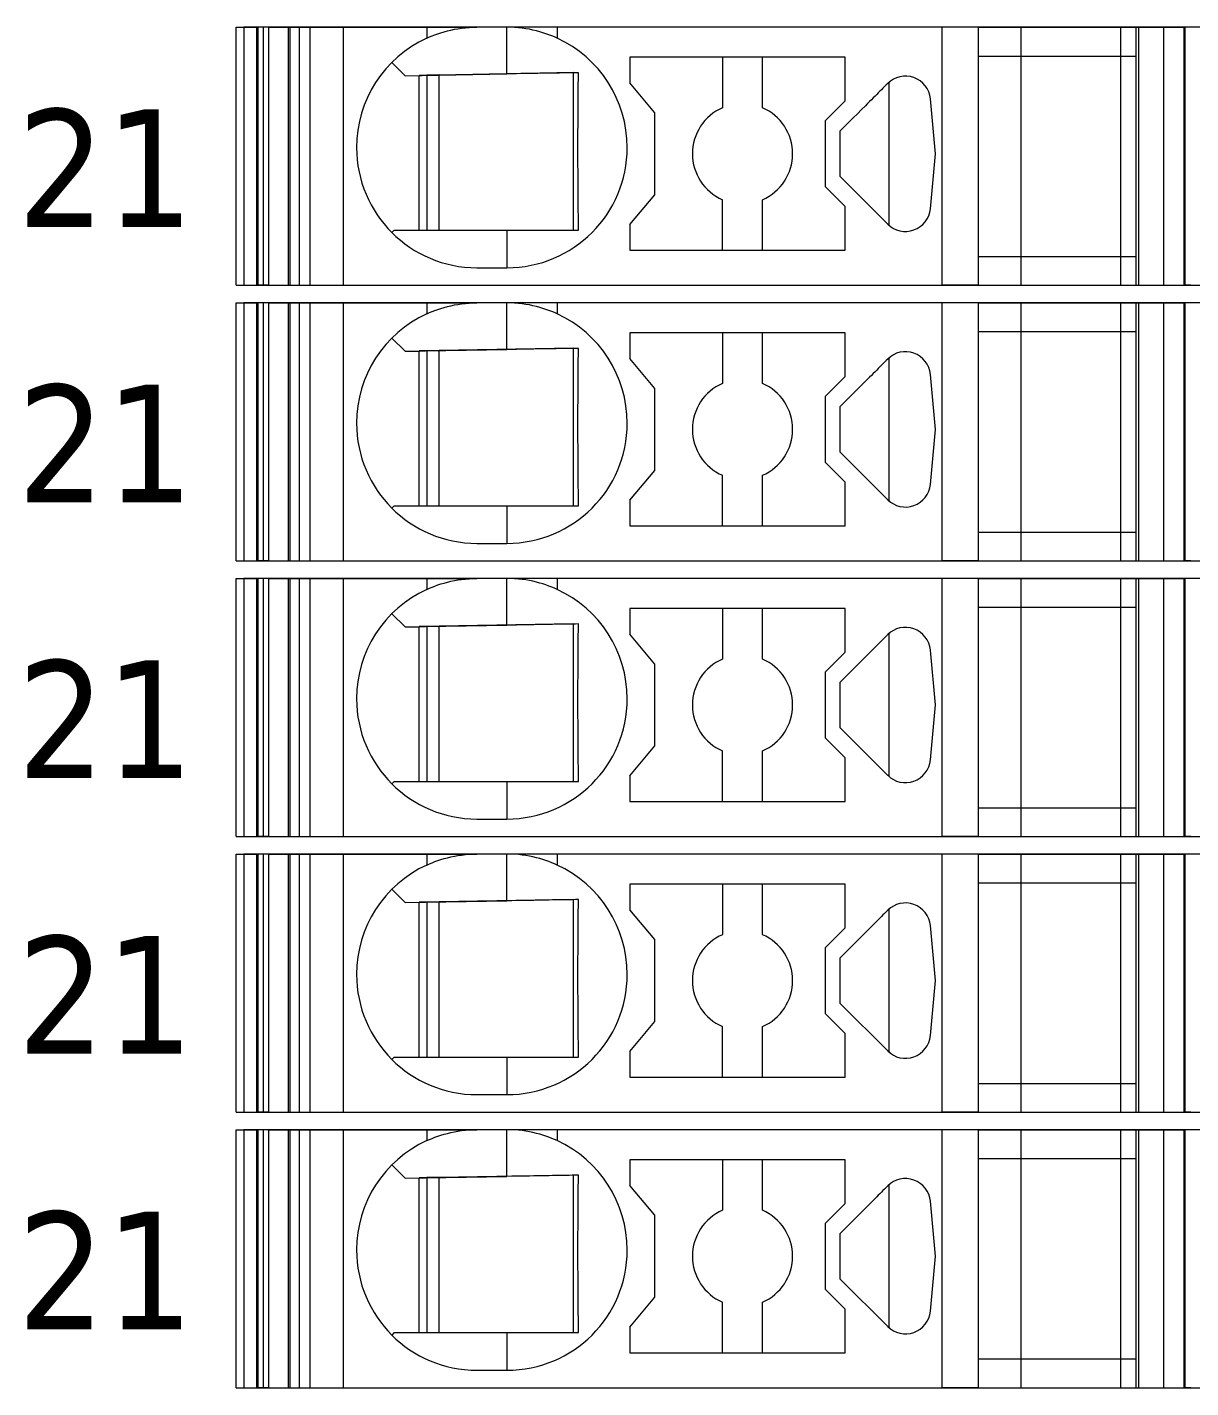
# Model space of a CAD drawing. Header units: millimetres. Extents: x 0 to 1680, y 0 to 1188.
# Drawn here: x 896.68 to 919.89, y 347.85 to 375 of the extents above; entities that cross this region are included whole.
import ezdxf
from ezdxf.enums import TextEntityAlignment as Align

# ---------------------------------------------------------------- set-up
doc = ezdxf.new("R2010")
doc.units = ezdxf.units.MM
for name, color, linetype, lineweight in [('EPLAN309', 5, 'Continuous', 5), ('EPLAN493', 5, 'Continuous', 5), ('MAIN-1', 7, 'Continuous', 5), ('MAIN-2', 7, 'Continuous', 5)]:
    doc.layers.add(name, color=color, linetype=linetype, lineweight=lineweight)
doc.styles.add('Tahoma', font='')
doc.styles.get('Tahoma').set_extended_font_data('Tahoma')

# ---------------------------------------------------------------- blocks, each defined once
blk = doc.blocks.new('EPLSYM_LibrarySPECIAL_Symbol12_Variant0_Placement8_45')
at = {"layer": 'EPLAN309', "lineweight": 13, "ltscale": 16}
blk.add_lwpolyline([(0, -5.15), (68.15, -5.15), (68.15, 0), (0, 0)], close=True, dxfattribs=at)
at = {"layer": 'EPLAN493', "color": 5, "style": 'Tahoma'}
blk.add_attdef('17_20450', text='', height=2.3478, dxfattribs=at).set_placement((0, -21.83478), align=Align.MIDDLE_RIGHT)
blk = doc.blocks.new('EPLSYM_LibrarySPECIAL_Symbol12_Variant0_Placement8_46')
at = {"layer": 'EPLAN309', "lineweight": 13, "ltscale": 16}
blk.add_lwpolyline([(0, -5.15), (68.15, -5.15), (68.15, 0), (0, 0)], close=True, dxfattribs=at)
at = {"layer": 'EPLAN493', "color": 5, "style": 'Tahoma'}
blk.add_attdef('17_20450', text='', height=2.3478, dxfattribs=at).set_placement((0, -21.83478), align=Align.MIDDLE_RIGHT)
blk = doc.blocks.new('EPLSYM_LibrarySPECIAL_Symbol12_Variant0_Placement8_47')
at = {"layer": 'EPLAN309', "lineweight": 13, "ltscale": 16}
blk.add_lwpolyline([(0, -5.15), (68.15, -5.15), (68.15, 0), (0, 0)], close=True, dxfattribs=at)
at = {"layer": 'EPLAN493', "color": 5, "style": 'Tahoma'}
blk.add_attdef('17_20450', text='', height=2.3478, dxfattribs=at).set_placement((0, -21.83478), align=Align.MIDDLE_RIGHT)
blk = doc.blocks.new('EPLSYM_LibrarySPECIAL_Symbol12_Variant0_Placement8_48')
at = {"layer": 'EPLAN309', "lineweight": 13, "ltscale": 16}
blk.add_lwpolyline([(0, -5.15), (68.15, -5.15), (68.15, 0), (0, 0)], close=True, dxfattribs=at)
at = {"layer": 'EPLAN493', "color": 5, "style": 'Tahoma'}
blk.add_attdef('17_20450', text='', height=2.3478, dxfattribs=at).set_placement((0, -21.83478), align=Align.MIDDLE_RIGHT)
blk = doc.blocks.new('EPLSYM_LibrarySPECIAL_Symbol12_Variant0_Placement8_49')
at = {"layer": 'EPLAN309', "lineweight": 13, "ltscale": 16}
blk.add_lwpolyline([(0, -5.15), (68.15, -5.15), (68.15, 0), (0, 0)], close=True, dxfattribs=at)
at = {"layer": 'EPLAN493', "color": 5, "style": 'Tahoma'}
blk.add_attdef('17_20450', text='', height=2.3478, dxfattribs=at).set_placement((0, -21.83478), align=Align.MIDDLE_RIGHT)

msp = doc.modelspace()

# ---------------------------------------------------------------- linework, layer by layer
at = {"layer": 'MAIN-1'}
for p, q in [((900.85, 375), (901.284, 375)), ((900.85, 369.85), (900.85, 375)), ((901.393, 375), (901.284, 375)), ((901.284, 369.85), (901.284, 375)), ((901.501, 375), (901.393, 375)), ((901.393, 369.85), (901.393, 375)), ((901.501, 375), (904.65, 375)), ((901.501, 369.85), (901.501, 375)), ((904.65, 375), (905.65, 375)), ((904.65, 375), (904.65, 374.782)), ((905.063, 374.927), (905.131, 374.943)), ((905.131, 374.943), (905.201, 374.958)), ((905.201, 374.958), (905.272, 374.97)), ((905.272, 374.97), (905.346, 374.981)), ((905.346, 374.981), (905.421, 374.989)), ((905.421, 374.989), (905.497, 374.995)), ((905.497, 374.995), (905.573, 374.999)), ((905.573, 374.999), (905.65, 375)), ((906.25, 375), (905.65, 375)), ((906.327, 374.999), (906.25, 375)), ((907.25, 375), (906.25, 375)), ((906.25, 374.068), (906.25, 375)), ((906.403, 374.995), (906.327, 374.999)), ((906.479, 374.989), (906.403, 374.995)), ((906.554, 374.981), (906.479, 374.989)), ((906.628, 374.97), (906.554, 374.981)), ((906.699, 374.958), (906.628, 374.97)), ((906.769, 374.943), (906.699, 374.958)), ((906.837, 374.927), (906.769, 374.943)), ((914.932, 375), (907.25, 375)), ((907.25, 375), (907.25, 374.782)), ((915.65, 375), (914.932, 375)), ((914.932, 369.85), (914.932, 375)), ((915.65, 375), (918.8, 375)), ((915.65, 375), (915.65, 369.85)), ((918.8, 375), (919.35, 375)), ((918.8, 375), (918.8, 369.85)), ((919.35, 375), (919.784, 375)), ((919.35, 375), (919.35, 369.85)), ((919.893, 375), (919.784, 375)), ((919.784, 369.85), (919.784, 375)), ((904.65, 374.782), (904.702, 374.805)), ((904.702, 374.805), (904.756, 374.827)), ((904.756, 374.827), (904.813, 374.849)), ((904.813, 374.849), (904.872, 374.87)), ((904.872, 374.87), (904.933, 374.89)), ((904.933, 374.89), (904.997, 374.909)), ((904.997, 374.909), (905.063, 374.927)), ((906.903, 374.909), (906.837, 374.927)), ((906.967, 374.89), (906.903, 374.909)), ((907.028, 374.87), (906.967, 374.89)), ((907.087, 374.849), (907.028, 374.87)), ((907.144, 374.827), (907.087, 374.849)), ((907.198, 374.805), (907.144, 374.827)), ((907.25, 374.782), (907.198, 374.805)), ((908.7, 374.4), (908.7, 373.889)), ((913, 374.4), (908.7, 374.4)), ((910.55, 374.4), (910.55, 373.392)), ((911.35, 373.392), (911.35, 374.4)), ((913, 373.529), (913, 374.4)), ((915.65, 374.425), (918.8, 374.425)), ((903.953, 374.297), (904.217, 374.033)), ((904.217, 374.033), (906.25, 374.068)), ((904.5, 370.95), (904.5, 374.038)), ((904.65, 374.04), (904.65, 370.95)), ((904.9, 370.95), (904.9, 374.045)), ((906.345, 374.07), (906.25, 374.068)), ((906.438, 374.071), (906.345, 374.07)), ((906.53, 374.073), (906.438, 374.071)), ((906.618, 374.075), (906.53, 374.073)), ((906.703, 374.076), (906.618, 374.075)), ((906.786, 374.077), (906.703, 374.076)), ((906.865, 374.079), (906.786, 374.077)), ((906.943, 374.08), (906.865, 374.079)), ((907.017, 374.081), (906.943, 374.08)), ((907.09, 374.082), (907.017, 374.081)), ((907.16, 374.084), (907.09, 374.082)), ((907.229, 374.085), (907.16, 374.084)), ((907.297, 374.086), (907.229, 374.085)), ((907.363, 374.087), (907.297, 374.086)), ((907.428, 374.088), (907.363, 374.087)), ((907.491, 374.089), (907.428, 374.088)), ((907.554, 374.09), (907.491, 374.089)), ((907.615, 374.091), (907.554, 374.09)), ((907.579, 370.95), (907.579, 374.091)), ((907.676, 374.092), (907.615, 374.091)), ((907.673, 373.803), (907.674, 373.877)), ((907.674, 373.877), (907.675, 373.95)), ((907.675, 373.95), (907.676, 374.022)), ((907.676, 374.022), (907.676, 374.092)), ((909.2, 373.293), (908.7, 373.889)), ((913.846, 373.879), (913.815, 373.847)), ((913.867, 373.898), (913.867, 371.052)), ((907.671, 373.57), (907.672, 373.649)), ((907.672, 373.649), (907.673, 373.727)), ((907.673, 373.727), (907.673, 373.803)), ((913.558, 373.59), (913.521, 373.553)), ((913.594, 373.626), (913.558, 373.59)), ((913.627, 373.659), (913.594, 373.626)), ((913.658, 373.691), (913.627, 373.659)), ((913.69, 373.722), (913.658, 373.691)), ((913.721, 373.753), (913.69, 373.722)), ((913.752, 373.785), (913.721, 373.753)), ((913.784, 373.816), (913.752, 373.785)), ((913.815, 373.847), (913.784, 373.816)), ((907.669, 373.317), (907.67, 373.404)), ((907.669, 373.226), (907.669, 373.317)), ((907.67, 373.488), (907.671, 373.57)), ((907.67, 373.404), (907.67, 373.488)), ((912.6, 373.129), (913, 373.529)), ((913.323, 373.356), (913.242, 373.274)), ((913.402, 373.434), (913.323, 373.356)), ((913.443, 373.475), (913.402, 373.434)), ((913.483, 373.515), (913.443, 373.475)), ((913.521, 373.553), (913.483, 373.515)), ((914.802, 372.475), (914.698, 373.572)), ((907.668, 373.132), (907.669, 373.226)), ((907.668, 373.034), (907.668, 373.132)), ((909.2, 371.657), (909.2, 373.293)), ((912.6, 373.129), (912.6, 371.821)), ((913.072, 373.104), (912.986, 373.018)), ((913.158, 373.19), (913.072, 373.104)), ((913.242, 373.274), (913.158, 373.19)), ((907.667, 372.931), (907.668, 373.034)), ((907.667, 372.824), (907.667, 372.931)), ((907.667, 372.713), (907.667, 372.824)), ((912.986, 373.018), (912.9, 372.932)), ((912.9, 372.802), (912.9, 372.932)), ((912.9, 372.671), (912.9, 372.802)), ((907.667, 372.6), (907.667, 372.713)), ((907.667, 372.479), (907.667, 372.6)), ((912.9, 372.54), (912.9, 372.671)), ((912.9, 372.41), (912.9, 372.54)), ((907.667, 372.361), (907.667, 372.479)), ((907.667, 372.247), (907.667, 372.361)), ((907.668, 372.138), (907.667, 372.247)), ((912.9, 372.279), (912.9, 372.41)), ((912.9, 372.148), (912.9, 372.279)), ((914.698, 371.378), (914.802, 372.475)), ((907.668, 372.034), (907.668, 372.138)), ((907.669, 371.934), (907.668, 372.034)), ((912.9, 372.018), (912.9, 372.148)), ((912.9, 372.018), (913.846, 371.071)), ((907.669, 371.839), (907.669, 371.934)), ((907.67, 371.748), (907.669, 371.839)), ((907.671, 371.659), (907.67, 371.748)), ((913, 371.421), (912.6, 371.821)), ((907.672, 371.573), (907.671, 371.659)), ((907.672, 371.49), (907.672, 371.573)), ((907.673, 371.408), (907.672, 371.49)), ((908.7, 371.061), (909.2, 371.657)), ((910.55, 370.55), (910.55, 371.558)), ((911.35, 370.55), (911.35, 371.558)), ((913, 370.55), (913, 371.421)), ((907.674, 371.329), (907.673, 371.408)), ((907.675, 371.25), (907.674, 371.329)), ((907.676, 371.174), (907.675, 371.25)), ((907.676, 371.098), (907.676, 371.174)), ((904, 370.95), (903.953, 370.903)), ((904, 370.95), (906.25, 370.95)), ((906.25, 370.95), (906.342, 370.95)), ((906.25, 370.95), (906.25, 370.2)), ((906.342, 370.95), (906.433, 370.95)), ((906.433, 370.95), (906.523, 370.95)), ((906.523, 370.95), (906.61, 370.95)), ((906.61, 370.95), (906.695, 370.95)), ((906.695, 370.95), (906.778, 370.95)), ((906.778, 370.95), (906.858, 370.95)), ((906.858, 370.95), (906.936, 370.95)), ((906.936, 370.95), (907.011, 370.95)), ((907.011, 370.95), (907.085, 370.95)), ((907.085, 370.95), (907.157, 370.95)), ((907.157, 370.95), (907.226, 370.95)), ((907.226, 370.95), (907.295, 370.95)), ((907.295, 370.95), (907.361, 370.95)), ((907.361, 370.95), (907.427, 370.95)), ((907.427, 370.95), (907.491, 370.95)), ((907.491, 370.95), (907.555, 370.95)), ((907.555, 370.95), (907.617, 370.95)), ((907.617, 370.95), (907.678, 370.95)), ((907.677, 371.024), (907.676, 371.098)), ((907.678, 370.95), (907.677, 371.024)), ((908.7, 371.061), (908.7, 370.55)), ((908.7, 370.55), (913, 370.55)), ((915.65, 370.425), (918.8, 370.425)), ((905.65, 370.2), (906.25, 370.2)), ((900.85, 369.85), (901.284, 369.85)), ((901.393, 369.85), (901.284, 369.85)), ((901.501, 369.85), (901.393, 369.85)), ((901.501, 369.85), (914.932, 369.85)), ((915.65, 369.85), (914.932, 369.85)), ((915.65, 369.85), (918.8, 369.85)), ((918.8, 369.85), (919.35, 369.85)), ((919.35, 369.85), (919.784, 369.85)), ((919.893, 369.85), (919.784, 369.85)), ((900.85, 369.5), (901.284, 369.5)), ((900.85, 364.35), (900.85, 369.5)), ((901.393, 369.5), (901.284, 369.5)), ((901.284, 364.35), (901.284, 369.5)), ((901.501, 369.5), (901.393, 369.5)), ((901.393, 364.35), (901.393, 369.5)), ((901.501, 369.5), (904.65, 369.5)), ((901.501, 364.35), (901.501, 369.5)), ((904.65, 369.5), (905.65, 369.5)), ((904.65, 369.5), (904.65, 369.282)), ((904.65, 369.282), (904.702, 369.305)), ((904.702, 369.305), (904.756, 369.327)), ((904.756, 369.327), (904.813, 369.349)), ((904.813, 369.349), (904.872, 369.37)), ((904.872, 369.37), (904.933, 369.39)), ((904.933, 369.39), (904.997, 369.409)), ((904.997, 369.409), (905.063, 369.427)), ((905.063, 369.427), (905.131, 369.443)), ((905.131, 369.443), (905.201, 369.458)), ((905.201, 369.458), (905.272, 369.47)), ((905.272, 369.47), (905.346, 369.481)), ((905.346, 369.481), (905.421, 369.489)), ((905.421, 369.489), (905.497, 369.495)), ((905.497, 369.495), (905.573, 369.499)), ((905.573, 369.499), (905.65, 369.5)), ((906.25, 369.5), (905.65, 369.5)), ((906.327, 369.499), (906.25, 369.5)), ((907.25, 369.5), (906.25, 369.5)), ((906.25, 368.568), (906.25, 369.5)), ((906.403, 369.495), (906.327, 369.499)), ((906.479, 369.489), (906.403, 369.495)), ((906.554, 369.481), (906.479, 369.489)), ((906.628, 369.47), (906.554, 369.481)), ((906.699, 369.458), (906.628, 369.47)), ((906.769, 369.443), (906.699, 369.458)), ((906.837, 369.427), (906.769, 369.443)), ((906.903, 369.409), (906.837, 369.427)), ((906.967, 369.39), (906.903, 369.409)), ((907.028, 369.37), (906.967, 369.39)), ((907.087, 369.349), (907.028, 369.37)), ((907.144, 369.327), (907.087, 369.349)), ((907.198, 369.305), (907.144, 369.327)), ((907.25, 369.282), (907.198, 369.305)), ((914.932, 369.5), (907.25, 369.5)), ((907.25, 369.5), (907.25, 369.282)), ((915.65, 369.5), (914.932, 369.5)), ((914.932, 364.35), (914.932, 369.5)), ((915.65, 369.5), (918.8, 369.5)), ((915.65, 369.5), (915.65, 364.35)), ((918.8, 369.5), (919.35, 369.5)), ((918.8, 369.5), (918.8, 364.35)), ((919.35, 369.5), (919.784, 369.5)), ((919.35, 369.5), (919.35, 364.35)), ((919.893, 369.5), (919.784, 369.5)), ((919.784, 364.35), (919.784, 369.5)), ((903.953, 368.797), (904.217, 368.533)), ((908.7, 368.9), (908.7, 368.389)), ((913, 368.9), (908.7, 368.9)), ((910.55, 368.9), (910.55, 367.892)), ((911.35, 367.892), (911.35, 368.9)), ((913, 368.029), (913, 368.9)), ((915.65, 368.925), (918.8, 368.925)), ((904.217, 368.533), (906.25, 368.568)), ((904.5, 365.45), (904.5, 368.538)), ((904.65, 368.54), (904.65, 365.45)), ((904.9, 365.45), (904.9, 368.545)), ((906.345, 368.57), (906.25, 368.568)), ((906.438, 368.571), (906.345, 368.57)), ((906.53, 368.573), (906.438, 368.571)), ((906.618, 368.575), (906.53, 368.573)), ((906.703, 368.576), (906.618, 368.575)), ((906.786, 368.577), (906.703, 368.576)), ((906.865, 368.579), (906.786, 368.577)), ((906.943, 368.58), (906.865, 368.579)), ((907.017, 368.581), (906.943, 368.58)), ((907.09, 368.582), (907.017, 368.581)), ((907.16, 368.584), (907.09, 368.582)), ((907.229, 368.585), (907.16, 368.584)), ((907.297, 368.586), (907.229, 368.585)), ((907.363, 368.587), (907.297, 368.586)), ((907.428, 368.588), (907.363, 368.587)), ((907.491, 368.589), (907.428, 368.588)), ((907.554, 368.59), (907.491, 368.589)), ((907.615, 368.591), (907.554, 368.59)), ((907.579, 365.45), (907.579, 368.591)), ((907.676, 368.592), (907.615, 368.591)), ((907.674, 368.377), (907.675, 368.45)), ((907.675, 368.45), (907.676, 368.522)), ((907.676, 368.522), (907.676, 368.592)), ((907.672, 368.149), (907.673, 368.227)), ((907.673, 368.303), (907.674, 368.377)), ((907.673, 368.227), (907.673, 368.303)), ((909.2, 367.793), (908.7, 368.389)), ((913.627, 368.159), (913.594, 368.126)), ((913.658, 368.191), (913.627, 368.159)), ((913.69, 368.222), (913.658, 368.191)), ((913.721, 368.253), (913.69, 368.222)), ((913.752, 368.285), (913.721, 368.253)), ((913.784, 368.316), (913.752, 368.285)), ((913.815, 368.347), (913.784, 368.316)), ((913.846, 368.379), (913.815, 368.347)), ((913.867, 368.398), (913.867, 365.552)), ((907.669, 367.817), (907.67, 367.904)), ((907.67, 367.988), (907.671, 368.07)), ((907.67, 367.904), (907.67, 367.988)), ((907.671, 368.07), (907.672, 368.149)), ((912.6, 367.629), (913, 368.029)), ((913.402, 367.934), (913.323, 367.856)), ((913.443, 367.975), (913.402, 367.934)), ((913.483, 368.015), (913.443, 367.975)), ((913.521, 368.053), (913.483, 368.015)), ((913.558, 368.09), (913.521, 368.053)), ((913.594, 368.126), (913.558, 368.09)), ((914.802, 366.975), (914.698, 368.072)), ((907.668, 367.632), (907.669, 367.726)), ((907.668, 367.534), (907.668, 367.632)), ((907.669, 367.726), (907.669, 367.817)), ((909.2, 366.157), (909.2, 367.793)), ((912.6, 367.629), (912.6, 366.321)), ((913.158, 367.69), (913.072, 367.604)), ((913.242, 367.774), (913.158, 367.69)), ((913.323, 367.856), (913.242, 367.774)), ((907.667, 367.431), (907.668, 367.534)), ((907.667, 367.324), (907.667, 367.431)), ((912.986, 367.518), (912.9, 367.432)), ((912.9, 367.302), (912.9, 367.432)), ((913.072, 367.604), (912.986, 367.518)), ((907.667, 367.213), (907.667, 367.324)), ((907.667, 367.1), (907.667, 367.213)), ((907.667, 366.979), (907.667, 367.1)), ((912.9, 367.171), (912.9, 367.302)), ((912.9, 367.04), (912.9, 367.171)), ((907.667, 366.861), (907.667, 366.979)), ((907.667, 366.747), (907.667, 366.861)), ((912.9, 366.91), (912.9, 367.04)), ((912.9, 366.779), (912.9, 366.91)), ((914.698, 365.878), (914.802, 366.975)), ((907.668, 366.638), (907.667, 366.747)), ((907.668, 366.534), (907.668, 366.638)), ((907.669, 366.434), (907.668, 366.534)), ((912.9, 366.648), (912.9, 366.779)), ((912.9, 366.518), (912.9, 366.648)), ((907.669, 366.339), (907.669, 366.434)), ((907.67, 366.248), (907.669, 366.339)), ((913, 365.921), (912.6, 366.321)), ((912.9, 366.518), (913.846, 365.571)), ((907.671, 366.159), (907.67, 366.248)), ((907.672, 366.073), (907.671, 366.159)), ((907.672, 365.99), (907.672, 366.073)), ((907.673, 365.908), (907.672, 365.99)), ((908.7, 365.561), (909.2, 366.157)), ((910.55, 365.05), (910.55, 366.058)), ((911.35, 365.05), (911.35, 366.058)), ((907.674, 365.829), (907.673, 365.908)), ((907.675, 365.75), (907.674, 365.829)), ((907.676, 365.674), (907.675, 365.75)), ((913, 365.05), (913, 365.921)), ((904, 365.45), (903.953, 365.403)), ((904, 365.45), (906.25, 365.45)), ((906.25, 365.45), (906.342, 365.45)), ((906.25, 365.45), (906.25, 364.7)), ((906.342, 365.45), (906.433, 365.45)), ((906.433, 365.45), (906.523, 365.45)), ((906.523, 365.45), (906.61, 365.45)), ((906.61, 365.45), (906.695, 365.45)), ((906.695, 365.45), (906.778, 365.45)), ((906.778, 365.45), (906.858, 365.45)), ((906.858, 365.45), (906.936, 365.45)), ((906.936, 365.45), (907.011, 365.45)), ((907.011, 365.45), (907.085, 365.45)), ((907.085, 365.45), (907.157, 365.45)), ((907.157, 365.45), (907.226, 365.45)), ((907.226, 365.45), (907.295, 365.45)), ((907.295, 365.45), (907.361, 365.45)), ((907.361, 365.45), (907.427, 365.45)), ((907.427, 365.45), (907.491, 365.45)), ((907.491, 365.45), (907.555, 365.45)), ((907.555, 365.45), (907.617, 365.45)), ((907.617, 365.45), (907.678, 365.45)), ((907.676, 365.598), (907.676, 365.674)), ((907.677, 365.524), (907.676, 365.598)), ((907.678, 365.45), (907.677, 365.524)), ((908.7, 365.561), (908.7, 365.05)), ((908.7, 365.05), (913, 365.05)), ((915.65, 364.925), (918.8, 364.925)), ((905.65, 364.7), (906.25, 364.7)), ((900.85, 364.35), (901.284, 364.35)), ((901.393, 364.35), (901.284, 364.35)), ((901.501, 364.35), (901.393, 364.35)), ((901.501, 364.35), (914.932, 364.35)), ((915.65, 364.35), (914.932, 364.35)), ((915.65, 364.35), (918.8, 364.35)), ((918.8, 364.35), (919.35, 364.35)), ((919.35, 364.35), (919.784, 364.35)), ((919.893, 364.35), (919.784, 364.35)), ((900.85, 364), (901.284, 364)), ((900.85, 358.85), (900.85, 364)), ((901.393, 364), (901.284, 364)), ((901.284, 358.85), (901.284, 364)), ((901.501, 364), (901.393, 364)), ((901.393, 358.85), (901.393, 364)), ((901.501, 364), (904.65, 364)), ((901.501, 358.85), (901.501, 364)), ((904.65, 364), (905.65, 364)), ((904.65, 364), (904.65, 363.782)), ((904.702, 363.805), (904.756, 363.827)), ((904.756, 363.827), (904.813, 363.849)), ((904.813, 363.849), (904.872, 363.87)), ((904.872, 363.87), (904.933, 363.89)), ((904.933, 363.89), (904.997, 363.909)), ((904.997, 363.909), (905.063, 363.927)), ((905.063, 363.927), (905.131, 363.943)), ((905.131, 363.943), (905.201, 363.958)), ((905.201, 363.958), (905.272, 363.97)), ((905.272, 363.97), (905.346, 363.981)), ((905.346, 363.981), (905.421, 363.989)), ((905.421, 363.989), (905.497, 363.995)), ((905.497, 363.995), (905.573, 363.999)), ((905.573, 363.999), (905.65, 364)), ((906.25, 364), (905.65, 364)), ((906.327, 363.999), (906.25, 364)), ((907.25, 364), (906.25, 364)), ((906.25, 363.068), (906.25, 364)), ((906.403, 363.995), (906.327, 363.999)), ((906.479, 363.989), (906.403, 363.995)), ((906.554, 363.981), (906.479, 363.989)), ((906.628, 363.97), (906.554, 363.981)), ((906.699, 363.958), (906.628, 363.97)), ((906.769, 363.943), (906.699, 363.958)), ((906.837, 363.927), (906.769, 363.943)), ((906.903, 363.909), (906.837, 363.927)), ((906.967, 363.89), (906.903, 363.909)), ((907.028, 363.87), (906.967, 363.89)), ((907.087, 363.849), (907.028, 363.87)), ((907.144, 363.827), (907.087, 363.849)), ((907.198, 363.805), (907.144, 363.827)), ((914.932, 364), (907.25, 364)), ((907.25, 364), (907.25, 363.782)), ((915.65, 364), (914.932, 364)), ((914.932, 358.85), (914.932, 364)), ((915.65, 364), (918.8, 364)), ((915.65, 364), (915.65, 358.85)), ((918.8, 364), (919.35, 364)), ((918.8, 364), (918.8, 358.85)), ((919.35, 364), (919.784, 364)), ((919.35, 364), (919.35, 358.85)), ((919.893, 364), (919.784, 364)), ((919.784, 358.85), (919.784, 364)), ((904.65, 363.782), (904.702, 363.805)), ((907.25, 363.782), (907.198, 363.805)), ((903.953, 363.297), (904.217, 363.033)), ((908.7, 363.4), (908.7, 362.889)), ((913, 363.4), (908.7, 363.4)), ((910.55, 363.4), (910.55, 362.392)), ((911.35, 362.392), (911.35, 363.4)), ((913, 362.529), (913, 363.4)), ((915.65, 363.425), (918.8, 363.425)), ((904.217, 363.033), (906.25, 363.068)), ((904.5, 359.95), (904.5, 363.038)), ((904.65, 363.04), (904.65, 359.95)), ((904.9, 359.95), (904.9, 363.045)), ((906.345, 363.07), (906.25, 363.068)), ((906.438, 363.071), (906.345, 363.07)), ((906.53, 363.073), (906.438, 363.071)), ((906.618, 363.075), (906.53, 363.073)), ((906.703, 363.076), (906.618, 363.075)), ((906.786, 363.077), (906.703, 363.076)), ((906.865, 363.079), (906.786, 363.077)), ((906.943, 363.08), (906.865, 363.079)), ((907.017, 363.081), (906.943, 363.08)), ((907.09, 363.082), (907.017, 363.081)), ((907.16, 363.084), (907.09, 363.082)), ((907.229, 363.085), (907.16, 363.084)), ((907.297, 363.086), (907.229, 363.085)), ((907.363, 363.087), (907.297, 363.086)), ((907.428, 363.088), (907.363, 363.087)), ((907.491, 363.089), (907.428, 363.088)), ((907.554, 363.09), (907.491, 363.089)), ((907.615, 363.091), (907.554, 363.09)), ((907.579, 359.95), (907.579, 363.091)), ((907.676, 363.092), (907.615, 363.091)), ((907.675, 362.95), (907.676, 363.022)), ((907.676, 363.022), (907.676, 363.092)), ((907.672, 362.649), (907.673, 362.727)), ((907.673, 362.803), (907.674, 362.877)), ((907.673, 362.727), (907.673, 362.803)), ((907.674, 362.877), (907.675, 362.95)), ((909.2, 362.293), (908.7, 362.889)), ((913.721, 362.753), (913.69, 362.722)), ((913.752, 362.785), (913.721, 362.753)), ((913.784, 362.816), (913.752, 362.785)), ((913.815, 362.847), (913.784, 362.816)), ((913.846, 362.879), (913.815, 362.847)), ((913.867, 362.898), (913.867, 360.052)), ((907.67, 362.488), (907.671, 362.57)), ((907.67, 362.404), (907.67, 362.488)), ((907.671, 362.57), (907.672, 362.649)), ((912.6, 362.129), (913, 362.529)), ((913.443, 362.475), (913.402, 362.434)), ((913.483, 362.515), (913.443, 362.475)), ((913.521, 362.553), (913.483, 362.515)), ((913.558, 362.59), (913.521, 362.553)), ((913.594, 362.626), (913.558, 362.59)), ((913.627, 362.659), (913.594, 362.626)), ((913.658, 362.691), (913.627, 362.659)), ((913.69, 362.722), (913.658, 362.691)), ((914.802, 361.475), (914.698, 362.572)), ((907.668, 362.132), (907.669, 362.226)), ((907.669, 362.317), (907.67, 362.404)), ((907.669, 362.226), (907.669, 362.317)), ((909.2, 360.657), (909.2, 362.293)), ((913.158, 362.19), (913.072, 362.104)), ((913.242, 362.274), (913.158, 362.19)), ((913.323, 362.356), (913.242, 362.274)), ((913.402, 362.434), (913.323, 362.356)), ((907.667, 361.931), (907.668, 362.034)), ((907.667, 361.824), (907.667, 361.931)), ((907.668, 362.034), (907.668, 362.132)), ((912.6, 362.129), (912.6, 360.821)), ((912.986, 362.018), (912.9, 361.932)), ((912.9, 361.802), (912.9, 361.932)), ((913.072, 362.104), (912.986, 362.018)), ((907.667, 361.713), (907.667, 361.824)), ((907.667, 361.6), (907.667, 361.713)), ((912.9, 361.671), (912.9, 361.802)), ((912.9, 361.54), (912.9, 361.671)), ((907.667, 361.479), (907.667, 361.6)), ((907.667, 361.361), (907.667, 361.479)), ((912.9, 361.41), (912.9, 361.54)), ((912.9, 361.279), (912.9, 361.41)), ((914.698, 360.378), (914.802, 361.475)), ((907.667, 361.247), (907.667, 361.361)), ((907.668, 361.138), (907.667, 361.247)), ((907.668, 361.034), (907.668, 361.138)), ((912.9, 361.148), (912.9, 361.279)), ((912.9, 361.018), (912.9, 361.148)), ((907.669, 360.934), (907.668, 361.034)), ((907.669, 360.839), (907.669, 360.934)), ((907.67, 360.748), (907.669, 360.839)), ((912.9, 361.018), (913.846, 360.071)), ((907.671, 360.659), (907.67, 360.748)), ((907.672, 360.573), (907.671, 360.659)), ((907.672, 360.49), (907.672, 360.573)), ((908.7, 360.061), (909.2, 360.657)), ((910.55, 359.55), (910.55, 360.558)), ((911.35, 359.55), (911.35, 360.558)), ((913, 360.421), (912.6, 360.821)), ((907.673, 360.408), (907.672, 360.49)), ((907.674, 360.329), (907.673, 360.408)), ((907.675, 360.25), (907.674, 360.329)), ((913, 359.55), (913, 360.421)), ((907.676, 360.174), (907.675, 360.25)), ((907.676, 360.098), (907.676, 360.174)), ((907.677, 360.024), (907.676, 360.098)), ((907.678, 359.95), (907.677, 360.024)), ((908.7, 360.061), (908.7, 359.55)), ((904, 359.95), (903.953, 359.903)), ((904, 359.95), (906.25, 359.95)), ((906.25, 359.95), (906.342, 359.95)), ((906.25, 359.95), (906.25, 359.2)), ((906.342, 359.95), (906.433, 359.95)), ((906.433, 359.95), (906.523, 359.95)), ((906.523, 359.95), (906.61, 359.95)), ((906.61, 359.95), (906.695, 359.95)), ((906.695, 359.95), (906.778, 359.95)), ((906.778, 359.95), (906.858, 359.95)), ((906.858, 359.95), (906.936, 359.95)), ((906.936, 359.95), (907.011, 359.95)), ((907.011, 359.95), (907.085, 359.95)), ((907.085, 359.95), (907.157, 359.95)), ((907.157, 359.95), (907.226, 359.95)), ((907.226, 359.95), (907.295, 359.95)), ((907.295, 359.95), (907.361, 359.95)), ((907.361, 359.95), (907.427, 359.95)), ((907.427, 359.95), (907.491, 359.95)), ((907.491, 359.95), (907.555, 359.95)), ((907.555, 359.95), (907.617, 359.95)), ((907.617, 359.95), (907.678, 359.95)), ((908.7, 359.55), (913, 359.55)), ((905.65, 359.2), (906.25, 359.2)), ((915.65, 359.425), (918.8, 359.425)), ((900.85, 358.85), (901.284, 358.85)), ((901.393, 358.85), (901.284, 358.85)), ((901.501, 358.85), (901.393, 358.85)), ((901.501, 358.85), (914.932, 358.85)), ((915.65, 358.85), (914.932, 358.85)), ((915.65, 358.85), (918.8, 358.85)), ((918.8, 358.85), (919.35, 358.85)), ((919.35, 358.85), (919.784, 358.85)), ((919.893, 358.85), (919.784, 358.85)), ((900.85, 358.5), (901.284, 358.5)), ((900.85, 353.35), (900.85, 358.5)), ((901.393, 358.5), (901.284, 358.5)), ((901.284, 353.35), (901.284, 358.5)), ((901.501, 358.5), (901.393, 358.5)), ((901.393, 353.35), (901.393, 358.5)), ((901.501, 358.5), (904.65, 358.5)), ((901.501, 353.35), (901.501, 358.5)), ((904.65, 358.5), (905.65, 358.5)), ((904.65, 358.5), (904.65, 358.282)), ((904.872, 358.37), (904.933, 358.39)), ((904.933, 358.39), (904.997, 358.409)), ((904.997, 358.409), (905.063, 358.427)), ((905.063, 358.427), (905.131, 358.443)), ((905.131, 358.443), (905.201, 358.458)), ((905.201, 358.458), (905.272, 358.47)), ((905.272, 358.47), (905.346, 358.481)), ((905.346, 358.481), (905.421, 358.489)), ((905.421, 358.489), (905.497, 358.495)), ((905.497, 358.495), (905.573, 358.499)), ((905.573, 358.499), (905.65, 358.5)), ((906.25, 358.5), (905.65, 358.5)), ((906.327, 358.499), (906.25, 358.5)), ((907.25, 358.5), (906.25, 358.5)), ((906.25, 357.568), (906.25, 358.5)), ((906.403, 358.495), (906.327, 358.499)), ((906.479, 358.489), (906.403, 358.495)), ((906.554, 358.481), (906.479, 358.489)), ((906.628, 358.47), (906.554, 358.481)), ((906.699, 358.458), (906.628, 358.47)), ((906.769, 358.443), (906.699, 358.458)), ((906.837, 358.427), (906.769, 358.443)), ((906.903, 358.409), (906.837, 358.427)), ((906.967, 358.39), (906.903, 358.409)), ((907.028, 358.37), (906.967, 358.39)), ((914.932, 358.5), (907.25, 358.5)), ((907.25, 358.5), (907.25, 358.282)), ((915.65, 358.5), (914.932, 358.5)), ((914.932, 353.35), (914.932, 358.5)), ((915.65, 358.5), (918.8, 358.5)), ((915.65, 358.5), (915.65, 353.35)), ((918.8, 358.5), (919.35, 358.5)), ((918.8, 358.5), (918.8, 353.35)), ((919.35, 358.5), (919.784, 358.5)), ((919.35, 358.5), (919.35, 353.35)), ((919.893, 358.5), (919.784, 358.5)), ((919.784, 353.35), (919.784, 358.5)), ((904.65, 358.282), (904.702, 358.305)), ((904.702, 358.305), (904.756, 358.327)), ((904.756, 358.327), (904.813, 358.349)), ((904.813, 358.349), (904.872, 358.37)), ((907.087, 358.349), (907.028, 358.37)), ((907.144, 358.327), (907.087, 358.349)), ((907.198, 358.305), (907.144, 358.327)), ((907.25, 358.282), (907.198, 358.305)), ((908.7, 357.9), (908.7, 357.389)), ((913, 357.9), (908.7, 357.9)), ((910.55, 357.9), (910.55, 356.892)), ((911.35, 356.892), (911.35, 357.9)), ((913, 357.029), (913, 357.9)), ((915.65, 357.925), (918.8, 357.925)), ((903.953, 357.797), (904.217, 357.533)), ((904.217, 357.533), (906.25, 357.568)), ((906.345, 357.57), (906.25, 357.568)), ((906.438, 357.571), (906.345, 357.57)), ((906.53, 357.573), (906.438, 357.571)), ((906.618, 357.575), (906.53, 357.573)), ((906.703, 357.576), (906.618, 357.575)), ((906.786, 357.577), (906.703, 357.576)), ((906.865, 357.579), (906.786, 357.577)), ((906.943, 357.58), (906.865, 357.579)), ((907.017, 357.581), (906.943, 357.58)), ((907.09, 357.582), (907.017, 357.581)), ((907.16, 357.584), (907.09, 357.582)), ((907.229, 357.585), (907.16, 357.584)), ((907.297, 357.586), (907.229, 357.585)), ((907.363, 357.587), (907.297, 357.586)), ((907.428, 357.588), (907.363, 357.587)), ((907.491, 357.589), (907.428, 357.588)), ((907.554, 357.59), (907.491, 357.589)), ((907.615, 357.591), (907.554, 357.59)), ((907.579, 354.45), (907.579, 357.591)), ((907.676, 357.592), (907.615, 357.591)), ((907.676, 357.522), (907.676, 357.592)), ((904.5, 354.45), (904.5, 357.538)), ((904.65, 357.54), (904.65, 354.45)), ((904.9, 354.45), (904.9, 357.545)), ((907.673, 357.303), (907.674, 357.377)), ((907.673, 357.227), (907.673, 357.303)), ((907.674, 357.377), (907.675, 357.45)), ((907.675, 357.45), (907.676, 357.522)), ((909.2, 356.793), (908.7, 357.389)), ((913.784, 357.316), (913.752, 357.285)), ((913.815, 357.347), (913.784, 357.316)), ((913.846, 357.379), (913.815, 357.347)), ((913.867, 357.398), (913.867, 354.552)), ((907.67, 356.988), (907.671, 357.07)), ((907.671, 357.07), (907.672, 357.149)), ((907.672, 357.149), (907.673, 357.227)), ((912.6, 356.629), (913, 357.029)), ((913.521, 357.053), (913.483, 357.015)), ((913.558, 357.09), (913.521, 357.053)), ((913.594, 357.126), (913.558, 357.09)), ((913.627, 357.159), (913.594, 357.126)), ((913.658, 357.191), (913.627, 357.159)), ((913.69, 357.222), (913.658, 357.191)), ((913.721, 357.253), (913.69, 357.222)), ((913.752, 357.285), (913.721, 357.253)), ((914.802, 355.975), (914.698, 357.072)), ((907.669, 356.817), (907.67, 356.904)), ((907.669, 356.726), (907.669, 356.817)), ((907.67, 356.904), (907.67, 356.988)), ((909.2, 355.157), (909.2, 356.793)), ((913.242, 356.774), (913.158, 356.69)), ((913.323, 356.856), (913.242, 356.774)), ((913.402, 356.934), (913.323, 356.856)), ((913.443, 356.975), (913.402, 356.934)), ((913.483, 357.015), (913.443, 356.975)), ((907.667, 356.431), (907.668, 356.534)), ((907.668, 356.632), (907.669, 356.726)), ((907.668, 356.534), (907.668, 356.632)), ((912.6, 356.629), (912.6, 355.321)), ((912.986, 356.518), (912.9, 356.432)), ((913.072, 356.604), (912.986, 356.518)), ((913.158, 356.69), (913.072, 356.604)), ((907.667, 356.324), (907.667, 356.431)), ((907.667, 356.213), (907.667, 356.324)), ((907.667, 356.1), (907.667, 356.213)), ((912.9, 356.302), (912.9, 356.432)), ((912.9, 356.171), (912.9, 356.302)), ((907.667, 355.979), (907.667, 356.1)), ((907.667, 355.861), (907.667, 355.979)), ((912.9, 356.04), (912.9, 356.171)), ((912.9, 355.91), (912.9, 356.04)), ((914.698, 354.878), (914.802, 355.975)), ((907.667, 355.747), (907.667, 355.861)), ((907.668, 355.638), (907.667, 355.747)), ((912.9, 355.779), (912.9, 355.91)), ((912.9, 355.648), (912.9, 355.779)), ((907.668, 355.534), (907.668, 355.638)), ((907.669, 355.434), (907.668, 355.534)), ((907.669, 355.339), (907.669, 355.434)), ((912.9, 355.518), (912.9, 355.648)), ((912.9, 355.518), (913.846, 354.571)), ((907.67, 355.248), (907.669, 355.339)), ((907.671, 355.159), (907.67, 355.248)), ((907.672, 355.073), (907.671, 355.159)), ((908.7, 354.561), (909.2, 355.157)), ((913, 354.921), (912.6, 355.321)), ((907.672, 354.99), (907.672, 355.073)), ((907.673, 354.908), (907.672, 354.99)), ((907.674, 354.829), (907.673, 354.908)), ((910.55, 354.05), (910.55, 355.058)), ((911.35, 354.05), (911.35, 355.058)), ((913, 354.05), (913, 354.921)), ((907.675, 354.75), (907.674, 354.829)), ((907.676, 354.674), (907.675, 354.75)), ((907.676, 354.598), (907.676, 354.674)), ((907.677, 354.524), (907.676, 354.598)), ((904, 354.45), (903.953, 354.403)), ((904, 354.45), (906.25, 354.45)), ((906.25, 354.45), (906.342, 354.45)), ((906.25, 354.45), (906.25, 353.7)), ((906.342, 354.45), (906.433, 354.45)), ((906.433, 354.45), (906.523, 354.45)), ((906.523, 354.45), (906.61, 354.45)), ((906.61, 354.45), (906.695, 354.45)), ((906.695, 354.45), (906.778, 354.45)), ((906.778, 354.45), (906.858, 354.45)), ((906.858, 354.45), (906.936, 354.45)), ((906.936, 354.45), (907.011, 354.45)), ((907.011, 354.45), (907.085, 354.45)), ((907.085, 354.45), (907.157, 354.45)), ((907.157, 354.45), (907.226, 354.45)), ((907.226, 354.45), (907.295, 354.45)), ((907.295, 354.45), (907.361, 354.45)), ((907.361, 354.45), (907.427, 354.45)), ((907.427, 354.45), (907.491, 354.45)), ((907.491, 354.45), (907.555, 354.45)), ((907.555, 354.45), (907.617, 354.45)), ((907.617, 354.45), (907.678, 354.45)), ((907.678, 354.45), (907.677, 354.524)), ((908.7, 354.561), (908.7, 354.05)), ((908.7, 354.05), (913, 354.05)), ((915.65, 353.925), (918.8, 353.925)), ((905.65, 353.7), (906.25, 353.7)), ((900.85, 353.35), (901.284, 353.35)), ((901.393, 353.35), (901.284, 353.35)), ((901.501, 353.35), (901.393, 353.35)), ((901.501, 353.35), (914.932, 353.35)), ((915.65, 353.35), (914.932, 353.35)), ((915.65, 353.35), (918.8, 353.35)), ((918.8, 353.35), (919.35, 353.35)), ((919.35, 353.35), (919.784, 353.35)), ((919.893, 353.35), (919.784, 353.35)), ((900.85, 353), (901.284, 353)), ((900.85, 347.85), (900.85, 353)), ((901.393, 353), (901.284, 353)), ((901.284, 347.85), (901.284, 353)), ((901.501, 353), (901.393, 353)), ((901.393, 347.85), (901.393, 353)), ((901.501, 353), (904.65, 353)), ((901.501, 347.85), (901.501, 353)), ((904.65, 353), (905.65, 353)), ((904.65, 353), (904.65, 352.782)), ((905.131, 352.943), (905.201, 352.958)), ((905.201, 352.958), (905.272, 352.97)), ((905.272, 352.97), (905.346, 352.981)), ((905.346, 352.981), (905.421, 352.989)), ((905.421, 352.989), (905.497, 352.995)), ((905.497, 352.995), (905.573, 352.999)), ((905.573, 352.999), (905.65, 353)), ((906.25, 353), (905.65, 353)), ((906.327, 352.999), (906.25, 353)), ((907.25, 353), (906.25, 353)), ((906.25, 352.068), (906.25, 353)), ((906.403, 352.995), (906.327, 352.999)), ((906.479, 352.989), (906.403, 352.995)), ((906.554, 352.981), (906.479, 352.989)), ((906.628, 352.97), (906.554, 352.981)), ((906.699, 352.958), (906.628, 352.97)), ((906.769, 352.943), (906.699, 352.958)), ((914.932, 353), (907.25, 353)), ((907.25, 353), (907.25, 352.782)), ((915.65, 353), (914.932, 353)), ((914.932, 347.85), (914.932, 353)), ((915.65, 353), (918.8, 353)), ((915.65, 353), (915.65, 347.85)), ((918.8, 353), (919.35, 353)), ((918.8, 353), (918.8, 347.85)), ((919.35, 353), (919.784, 353)), ((919.35, 353), (919.35, 347.85)), ((919.893, 353), (919.784, 353)), ((919.784, 347.85), (919.784, 353)), ((904.65, 352.782), (904.702, 352.805)), ((904.702, 352.805), (904.756, 352.827)), ((904.756, 352.827), (904.813, 352.849)), ((904.813, 352.849), (904.872, 352.87)), ((904.872, 352.87), (904.933, 352.89)), ((904.933, 352.89), (904.997, 352.909)), ((904.997, 352.909), (905.063, 352.927)), ((905.063, 352.927), (905.131, 352.943)), ((906.837, 352.927), (906.769, 352.943)), ((906.903, 352.909), (906.837, 352.927)), ((906.967, 352.89), (906.903, 352.909)), ((907.028, 352.87), (906.967, 352.89)), ((907.087, 352.849), (907.028, 352.87)), ((907.144, 352.827), (907.087, 352.849)), ((907.198, 352.805), (907.144, 352.827)), ((907.25, 352.782), (907.198, 352.805)), ((915.65, 352.425), (918.8, 352.425)), ((903.953, 352.297), (904.217, 352.033)), ((908.7, 352.4), (908.7, 351.889)), ((913, 352.4), (908.7, 352.4)), ((910.55, 352.4), (910.55, 351.392)), ((911.35, 351.392), (911.35, 352.4)), ((913, 351.529), (913, 352.4)), ((904.217, 352.033), (906.25, 352.068)), ((904.5, 348.95), (904.5, 352.038)), ((904.65, 352.04), (904.65, 348.95)), ((904.9, 348.95), (904.9, 352.045)), ((906.345, 352.07), (906.25, 352.068)), ((906.438, 352.071), (906.345, 352.07)), ((906.53, 352.073), (906.438, 352.071)), ((906.618, 352.075), (906.53, 352.073)), ((906.703, 352.076), (906.618, 352.075)), ((906.786, 352.077), (906.703, 352.076)), ((906.865, 352.079), (906.786, 352.077)), ((906.943, 352.08), (906.865, 352.079)), ((907.017, 352.081), (906.943, 352.08)), ((907.09, 352.082), (907.017, 352.081)), ((907.16, 352.084), (907.09, 352.082)), ((907.229, 352.085), (907.16, 352.084)), ((907.297, 352.086), (907.229, 352.085)), ((907.363, 352.087), (907.297, 352.086)), ((907.428, 352.088), (907.363, 352.087)), ((907.491, 352.089), (907.428, 352.088)), ((907.554, 352.09), (907.491, 352.089)), ((907.615, 352.091), (907.554, 352.09)), ((907.579, 348.95), (907.579, 352.091)), ((907.676, 352.092), (907.615, 352.091)), ((907.673, 351.803), (907.674, 351.877)), ((907.674, 351.877), (907.675, 351.95)), ((907.675, 351.95), (907.676, 352.022)), ((907.676, 352.022), (907.676, 352.092)), ((909.2, 351.293), (908.7, 351.889)), ((913.846, 351.879), (913.815, 351.847)), ((913.867, 351.898), (913.867, 349.052)), ((907.671, 351.57), (907.672, 351.649)), ((907.672, 351.649), (907.673, 351.727)), ((907.673, 351.727), (907.673, 351.803)), ((913.594, 351.626), (913.558, 351.59)), ((913.627, 351.659), (913.594, 351.626)), ((913.658, 351.691), (913.627, 351.659)), ((913.69, 351.722), (913.658, 351.691)), ((913.721, 351.753), (913.69, 351.722)), ((913.752, 351.785), (913.721, 351.753)), ((913.784, 351.816), (913.752, 351.785)), ((913.815, 351.847), (913.784, 351.816)), ((907.669, 351.317), (907.67, 351.404)), ((907.67, 351.488), (907.671, 351.57)), ((907.67, 351.404), (907.67, 351.488)), ((912.6, 351.129), (913, 351.529)), ((913.323, 351.356), (913.242, 351.274)), ((913.402, 351.434), (913.323, 351.356)), ((913.443, 351.475), (913.402, 351.434)), ((913.483, 351.515), (913.443, 351.475)), ((913.521, 351.553), (913.483, 351.515)), ((913.558, 351.59), (913.521, 351.553)), ((914.802, 350.475), (914.698, 351.572)), ((907.668, 351.132), (907.669, 351.226)), ((907.668, 351.034), (907.668, 351.132)), ((907.669, 351.226), (907.669, 351.317)), ((909.2, 349.657), (909.2, 351.293)), ((912.6, 351.129), (912.6, 349.821)), ((913.072, 351.104), (912.986, 351.018)), ((913.158, 351.19), (913.072, 351.104)), ((913.242, 351.274), (913.158, 351.19)), ((907.667, 350.931), (907.668, 351.034)), ((907.667, 350.824), (907.667, 350.931)), ((907.667, 350.713), (907.667, 350.824)), ((912.986, 351.018), (912.9, 350.932)), ((912.9, 350.802), (912.9, 350.932)), ((912.9, 350.671), (912.9, 350.802)), ((907.667, 350.6), (907.667, 350.713)), ((907.667, 350.479), (907.667, 350.6)), ((912.9, 350.54), (912.9, 350.671)), ((912.9, 350.41), (912.9, 350.54)), ((907.667, 350.361), (907.667, 350.479)), ((907.667, 350.247), (907.667, 350.361)), ((907.668, 350.138), (907.667, 350.247)), ((912.9, 350.279), (912.9, 350.41)), ((912.9, 350.148), (912.9, 350.279)), ((914.698, 349.378), (914.802, 350.475)), ((907.668, 350.034), (907.668, 350.138)), ((907.669, 349.934), (907.668, 350.034)), ((912.9, 350.018), (912.9, 350.148)), ((912.9, 350.018), (913.846, 349.071)), ((907.669, 349.839), (907.669, 349.934)), ((907.67, 349.748), (907.669, 349.839)), ((907.671, 349.659), (907.67, 349.748)), ((913, 349.421), (912.6, 349.821)), ((907.672, 349.573), (907.671, 349.659)), ((907.672, 349.49), (907.672, 349.573)), ((907.673, 349.408), (907.672, 349.49)), ((908.7, 349.061), (909.2, 349.657)), ((910.55, 348.55), (910.55, 349.558)), ((911.35, 348.55), (911.35, 349.558)), ((913, 348.55), (913, 349.421)), ((907.674, 349.329), (907.673, 349.408)), ((907.675, 349.25), (907.674, 349.329)), ((907.676, 349.174), (907.675, 349.25)), ((907.676, 349.098), (907.676, 349.174)), ((904, 348.95), (903.953, 348.903)), ((904, 348.95), (906.25, 348.95)), ((906.25, 348.95), (906.342, 348.95)), ((906.25, 348.95), (906.25, 348.2)), ((906.342, 348.95), (906.433, 348.95)), ((906.433, 348.95), (906.523, 348.95)), ((906.523, 348.95), (906.61, 348.95)), ((906.61, 348.95), (906.695, 348.95)), ((906.695, 348.95), (906.778, 348.95)), ((906.778, 348.95), (906.858, 348.95)), ((906.858, 348.95), (906.936, 348.95)), ((906.936, 348.95), (907.011, 348.95)), ((907.011, 348.95), (907.085, 348.95)), ((907.085, 348.95), (907.157, 348.95)), ((907.157, 348.95), (907.226, 348.95)), ((907.226, 348.95), (907.295, 348.95)), ((907.295, 348.95), (907.361, 348.95)), ((907.361, 348.95), (907.427, 348.95)), ((907.427, 348.95), (907.491, 348.95)), ((907.491, 348.95), (907.555, 348.95)), ((907.555, 348.95), (907.617, 348.95)), ((907.617, 348.95), (907.678, 348.95)), ((907.677, 349.024), (907.676, 349.098)), ((907.678, 348.95), (907.677, 349.024)), ((908.7, 349.061), (908.7, 348.55)), ((908.7, 348.55), (913, 348.55)), ((915.65, 348.425), (918.8, 348.425)), ((905.65, 348.2), (906.25, 348.2)), ((900.85, 347.85), (901.284, 347.85)), ((901.393, 347.85), (901.284, 347.85)), ((901.501, 347.85), (901.393, 347.85)), ((901.501, 347.85), (914.932, 347.85)), ((915.65, 347.85), (914.932, 347.85)), ((915.65, 347.85), (918.8, 347.85)), ((918.8, 347.85), (919.35, 347.85)), ((919.35, 347.85), (919.784, 347.85)), ((919.893, 347.85), (919.784, 347.85))]:
    msp.add_line(p, q, dxfattribs=at)
for centre, radius, start, end in [((905.65, 372.6), 2.4, 114.6244, 180), ((906.25, 372.6), 2.4, 0, 65.3756), ((914.2, 373.525), 0.5, 5.4404, 135), ((910.95, 372.475), 1, 113.5782, 180), ((910.95, 372.475), 1, 0, 66.4218), ((905.65, 372.6), 2.4, 180, 270), ((906.25, 372.6), 2.4, 270, 0), ((910.95, 372.475), 1, 180, 246.4218), ((910.95, 372.475), 1, 293.5782, 0), ((914.2, 371.425), 0.5, 225, 354.5596), ((905.65, 367.1), 2.4, 114.6244, 180), ((906.25, 367.1), 2.4, 0, 65.3756), ((914.2, 368.025), 0.5, 5.4404, 135), ((910.95, 366.975), 1, 113.5782, 180), ((910.95, 366.975), 1, 0, 66.4218), ((905.65, 367.1), 2.4, 180, 270), ((906.25, 367.1), 2.4, 270, 0), ((910.95, 366.975), 1, 180, 246.4218), ((910.95, 366.975), 1, 293.5782, 0), ((914.2, 365.925), 0.5, 225, 354.5596), ((905.65, 361.6), 2.4, 114.6244, 180), ((906.25, 361.6), 2.4, 0, 65.3756), ((914.2, 362.525), 0.5, 5.4404, 135), ((910.95, 361.475), 1, 113.5782, 180), ((910.95, 361.475), 1, 0, 66.4218), ((905.65, 361.6), 2.4, 180, 270), ((906.25, 361.6), 2.4, 270, 0), ((910.95, 361.475), 1, 180, 246.4218), ((910.95, 361.475), 1, 293.5782, 0), ((914.2, 360.425), 0.5, 225, 354.5596), ((905.65, 356.1), 2.4, 114.6244, 180), ((906.25, 356.1), 2.4, 0, 65.3756), ((914.2, 357.025), 0.5, 5.4404, 135), ((910.95, 355.975), 1, 113.5782, 180), ((910.95, 355.975), 1, 0, 66.4218), ((905.65, 356.1), 2.4, 180, 270), ((906.25, 356.1), 2.4, 270, 0), ((910.95, 355.975), 1, 180, 246.4218), ((910.95, 355.975), 1, 293.5782, 0), ((914.2, 354.925), 0.5, 225, 354.5596), ((905.65, 350.6), 2.4, 114.6244, 180), ((906.25, 350.6), 2.4, 0, 65.3756), ((914.2, 351.525), 0.5, 5.4404, 135), ((910.95, 350.475), 1, 113.5782, 180), ((910.95, 350.475), 1, 0, 66.4218), ((905.65, 350.6), 2.4, 180, 270), ((906.25, 350.6), 2.4, 270, 0), ((910.95, 350.475), 1, 180, 246.4218), ((910.95, 350.475), 1, 293.5782, 0), ((914.2, 349.425), 0.5, 225, 354.5596)]:
    msp.add_arc(centre, radius, start, end, dxfattribs=at)
at = {"layer": 'MAIN-2'}
for p, q in [((901.256, 375), (901.256, 369.85)), ((901.889, 369.85), (901.889, 375)), ((901.917, 375), (901.917, 369.85)), ((902.102, 375), (902.102, 369.85)), ((902.32, 375), (902.32, 369.85)), ((902.981, 375), (902.981, 369.85)), ((916.506, 369.85), (916.506, 375)), ((918.491, 375), (918.491, 369.85)), ((918.85, 375), (918.85, 369.85)), ((919.756, 375), (919.756, 369.85)), ((904.217, 374.033), (904.5, 374.038)), ((904.65, 374.042), (904.5, 374.039)), ((904.5, 374.039), (904.5, 374.038)), ((904.5, 374.038), (904.5, 374.038)), ((904.9, 374.048), (904.65, 374.043)), ((904.65, 374.042), (904.65, 374.043)), ((904.65, 374.042), (904.65, 374.04)), ((904.9, 374.053), (907.579, 374.1)), ((904.9, 374.048), (904.9, 374.053)), ((904.9, 374.045), (904.9, 374.048)), ((907.579, 374.1), (907.676, 374.092)), ((907.579, 374.091), (907.579, 374.1)), ((904.65, 370.95), (904.65, 370.95)), ((904.9, 370.95), (904.9, 370.95)), ((901.256, 369.5), (901.256, 364.35)), ((901.889, 364.35), (901.889, 369.5)), ((901.917, 369.5), (901.917, 364.35)), ((902.102, 369.5), (902.102, 364.35)), ((902.32, 369.5), (902.32, 364.35)), ((902.981, 369.5), (902.981, 364.35)), ((916.506, 364.35), (916.506, 369.5)), ((918.491, 369.5), (918.491, 364.35)), ((918.85, 369.5), (918.85, 364.35)), ((919.756, 369.5), (919.756, 364.35)), ((904.217, 368.533), (904.5, 368.538)), ((904.65, 368.542), (904.5, 368.539)), ((904.5, 368.539), (904.5, 368.538)), ((904.5, 368.538), (904.5, 368.538)), ((904.9, 368.548), (904.65, 368.543)), ((904.65, 368.542), (904.65, 368.543)), ((904.65, 368.542), (904.65, 368.54)), ((904.9, 368.553), (907.579, 368.6)), ((904.9, 368.548), (904.9, 368.553)), ((904.9, 368.545), (904.9, 368.548)), ((907.579, 368.6), (907.676, 368.592)), ((907.579, 368.591), (907.579, 368.6)), ((904.65, 365.45), (904.65, 365.45)), ((904.9, 365.45), (904.9, 365.45)), ((901.256, 364), (901.256, 358.85)), ((901.889, 358.85), (901.889, 364)), ((901.917, 364), (901.917, 358.85)), ((902.102, 364), (902.102, 358.85)), ((902.32, 364), (902.32, 358.85)), ((902.981, 364), (902.981, 358.85)), ((916.506, 358.85), (916.506, 364)), ((918.491, 364), (918.491, 358.85)), ((918.85, 364), (918.85, 358.85)), ((919.756, 364), (919.756, 358.85)), ((904.217, 363.033), (904.5, 363.038)), ((904.65, 363.042), (904.5, 363.039)), ((904.5, 363.039), (904.5, 363.038)), ((904.5, 363.038), (904.5, 363.038)), ((904.9, 363.048), (904.65, 363.043)), ((904.65, 363.042), (904.65, 363.043)), ((904.65, 363.042), (904.65, 363.04)), ((904.9, 363.053), (907.579, 363.1)), ((904.9, 363.048), (904.9, 363.053)), ((904.9, 363.045), (904.9, 363.048)), ((907.579, 363.1), (907.676, 363.092)), ((907.579, 363.091), (907.579, 363.1)), ((904.65, 359.95), (904.65, 359.95)), ((904.9, 359.95), (904.9, 359.95)), ((901.256, 358.5), (901.256, 353.35)), ((901.889, 353.35), (901.889, 358.5)), ((901.917, 358.5), (901.917, 353.35)), ((902.102, 358.5), (902.102, 353.35)), ((902.32, 358.5), (902.32, 353.35)), ((902.981, 358.5), (902.981, 353.35)), ((916.506, 353.35), (916.506, 358.5)), ((918.491, 358.5), (918.491, 353.35)), ((918.85, 358.5), (918.85, 353.35)), ((919.756, 358.5), (919.756, 353.35)), ((904.9, 357.553), (907.579, 357.6)), ((907.579, 357.6), (907.676, 357.592)), ((907.579, 357.591), (907.579, 357.6)), ((904.217, 357.533), (904.5, 357.538)), ((904.65, 357.542), (904.5, 357.539)), ((904.5, 357.539), (904.5, 357.538)), ((904.5, 357.538), (904.5, 357.538)), ((904.9, 357.548), (904.65, 357.543)), ((904.65, 357.542), (904.65, 357.543)), ((904.65, 357.542), (904.65, 357.54)), ((904.9, 357.548), (904.9, 357.553)), ((904.9, 357.545), (904.9, 357.548)), ((904.65, 354.45), (904.65, 354.45)), ((904.9, 354.45), (904.9, 354.45)), ((901.256, 353), (901.256, 347.85)), ((901.889, 347.85), (901.889, 353)), ((901.917, 353), (901.917, 347.85)), ((902.102, 353), (902.102, 347.85)), ((902.32, 353), (902.32, 347.85)), ((902.981, 353), (902.981, 347.85)), ((916.506, 347.85), (916.506, 353)), ((918.491, 353), (918.491, 347.85)), ((918.85, 353), (918.85, 347.85)), ((919.756, 353), (919.756, 347.85)), ((904.217, 352.033), (904.5, 352.038)), ((904.65, 352.042), (904.5, 352.039)), ((904.5, 352.039), (904.5, 352.038)), ((904.5, 352.038), (904.5, 352.038)), ((904.9, 352.048), (904.65, 352.043)), ((904.65, 352.042), (904.65, 352.043)), ((904.65, 352.042), (904.65, 352.04)), ((904.9, 352.053), (907.579, 352.1)), ((904.9, 352.048), (904.9, 352.053)), ((904.9, 352.045), (904.9, 352.048)), ((907.579, 352.1), (907.676, 352.092)), ((907.579, 352.091), (907.579, 352.1)), ((904.65, 348.95), (904.65, 348.95)), ((904.9, 348.95), (904.9, 348.95))]:
    msp.add_line(p, q, dxfattribs=at)

# ---------------------------------------------------------------- block references
ref = msp.add_blockref('EPLSYM_LibrarySPECIAL_Symbol12_Variant0_Placement8_45', (901, 375))
ref.add_attrib('17_20450', '21', dxfattribs={"layer": 'EPLAN493', "color": 5, "height": 2.3478, "style": 'Tahoma'}).set_placement((900, 372.19), align=Align.MIDDLE_RIGHT)
ref = msp.add_blockref('EPLSYM_LibrarySPECIAL_Symbol12_Variant0_Placement8_46', (901, 369.5))
ref.add_attrib('17_20450', '21', dxfattribs={"layer": 'EPLAN493', "color": 5, "height": 2.3478, "style": 'Tahoma'}).set_placement((900, 366.69), align=Align.MIDDLE_RIGHT)
ref = msp.add_blockref('EPLSYM_LibrarySPECIAL_Symbol12_Variant0_Placement8_47', (901, 364))
ref.add_attrib('17_20450', '21', dxfattribs={"layer": 'EPLAN493', "color": 5, "height": 2.3478, "style": 'Tahoma'}).set_placement((900, 361.19), align=Align.MIDDLE_RIGHT)
ref = msp.add_blockref('EPLSYM_LibrarySPECIAL_Symbol12_Variant0_Placement8_48', (901, 358.5))
ref.add_attrib('17_20450', '21', dxfattribs={"layer": 'EPLAN493', "color": 5, "height": 2.3478, "style": 'Tahoma'}).set_placement((900, 355.69), align=Align.MIDDLE_RIGHT)
ref = msp.add_blockref('EPLSYM_LibrarySPECIAL_Symbol12_Variant0_Placement8_49', (901, 353))
ref.add_attrib('17_20450', '21', dxfattribs={"layer": 'EPLAN493', "color": 5, "height": 2.3478, "style": 'Tahoma'}).set_placement((900, 350.19), align=Align.MIDDLE_RIGHT)

doc.saveas('drawing.dxf')
